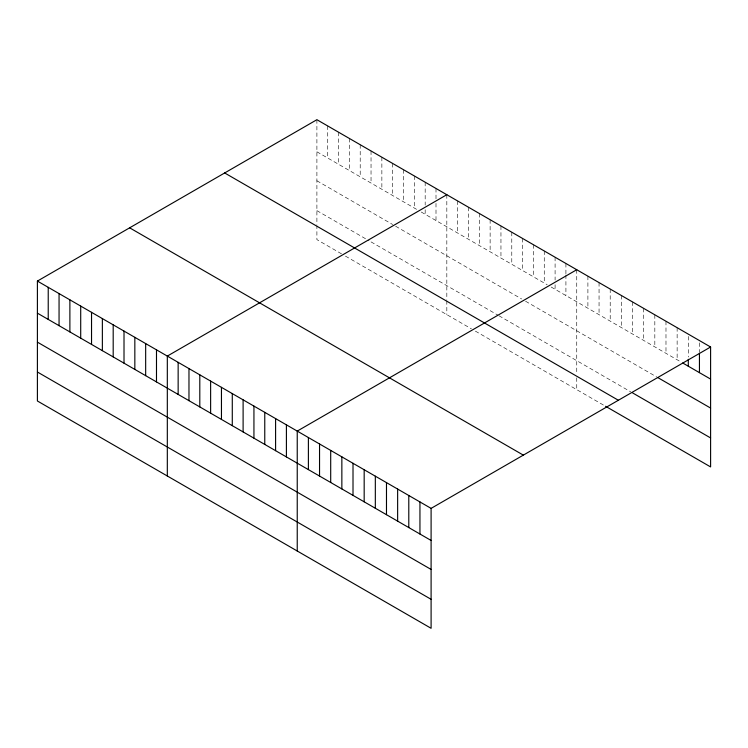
<?xml version="1.0" encoding="UTF-8"?>
<svg xmlns="http://www.w3.org/2000/svg" width="748" height="748" viewBox="0 0 748 748"><rect width="100%" height="100%" fill="white"/><g stroke="black" fill="none" stroke-linecap="round" stroke-linejoin="round"><path stroke-width="0.56" stroke-dasharray="3.74 2.81" d="M316.9 151.788L417.3 209.749M421.236 212.021L547.218 284.754M551.154 287.026L680.858 361.91M316.9 180.773L392.691 224.531M395.645 226.233L521.627 298.966M525.564 301.238L656.688 376.945M316.9 210.637L369.063 240.753M371.036 241.894L498 315.198M498.991 315.768L630.658 391.784M341.509 253.834L316.9 239.622L316.9 225.672M345.445 256.106L471.427 328.839M475.363 331.112L604.627 405.743M699.445 342.855L699.445 352.028M688.291 336.413L688.291 357.039M677.136 327.689L677.136 359.769M665.982 321.247L665.982 353.327M654.827 314.805L654.827 346.885M643.673 308.363L643.673 340.443M632.518 301.921L632.518 334.001M621.364 295.488L621.364 327.568M610.209 289.046L610.209 321.126M599.055 282.604L599.055 314.684M587.9 276.162L587.9 308.241M576.745 269.729L576.745 373.542M576.745 377.834L576.745 389.643M565.918 263.474L565.918 273.787M565.918 274.927L565.918 295.554M555.091 257.219L555.091 280.135M555.091 284.717L555.091 289.308M544.264 250.973L544.264 283.053M533.436 244.718L533.436 276.797M522.609 238.472L522.609 270.552M511.782 232.217L511.782 264.296M500.954 225.971L500.954 258.051M490.127 219.716L490.127 251.796M479.3 213.47L479.3 245.55M468.472 207.215L468.472 239.295M457.645 200.969L457.645 233.049M446.827 194.714L446.827 299.602M446.827 300.677L446.827 314.637M436 188.468L436 198.781M436 203.363L436 220.548M425.173 182.213L425.173 205.13M425.173 209.711L425.173 214.293M414.345 175.967L414.345 208.047M403.518 169.712L403.518 201.792M392.691 163.466L392.691 195.546M381.863 157.211L381.863 189.291M371.036 150.965L371.036 183.045M360.209 144.71L360.209 176.79M349.381 138.455L349.381 170.544M338.554 132.209L338.554 164.289M327.727 125.954L327.727 158.034M316.9 119.708L316.9 224.596"/><path stroke-width="1.12" d="M37.4 281.08L431.1 508.378L431.1 628.292L37.4 400.993L37.4 281.08L316.9 119.708L710.6 347.007L710.6 466.92L605.562 406.276M446.827 194.714L167.318 356.085L167.318 475.999M576.745 269.729L297.236 431.091L297.236 551.014M431.1 508.378L710.6 347.007M682.709 362.986L710.6 379.086M657.614 377.478L710.6 408.071M632.518 392.859L710.6 437.935M224.671 172.956L618.362 400.255M129.638 227.822L523.329 455.121M37.4 313.16L431.1 540.458M37.4 342.145L431.1 569.443M37.4 372.008L431.1 599.307M699.445 353.168L699.445 372.644M688.291 359.33L688.291 366.202M419.946 501.936L419.946 534.016M408.791 495.494L408.791 527.574M397.637 489.052L397.637 521.132M386.482 482.619L386.482 514.699M375.328 476.177L375.328 508.257M364.173 469.735L364.173 501.815M353.009 463.293L353.009 495.372M341.855 456.85L341.855 488.93M330.7 450.418L330.7 482.497M319.546 443.975L319.546 476.055M308.391 437.533L308.391 469.613M286.409 424.845L286.409 456.925M275.591 418.59L275.591 450.67M264.764 412.344L264.764 444.424M253.937 406.089L253.937 438.169M243.109 399.843L243.109 431.923M232.282 393.588L232.282 425.668M221.455 387.342L221.455 419.422M210.627 381.087L210.627 413.167M199.8 374.841L199.8 406.921M188.973 368.586L188.973 400.666M178.146 362.341L178.146 394.42M156.491 349.83L156.491 381.91M145.664 343.584L145.664 375.664M134.836 337.329L134.836 369.409M124.009 331.084L124.009 363.163M113.191 324.828L113.191 356.908M102.364 318.583L102.364 350.662M91.537 312.327L91.537 344.407M80.709 306.082L80.709 338.161M69.882 299.826L69.882 331.906M59.055 293.581L59.055 325.661M48.227 287.326L48.227 319.405"/></g></svg>
